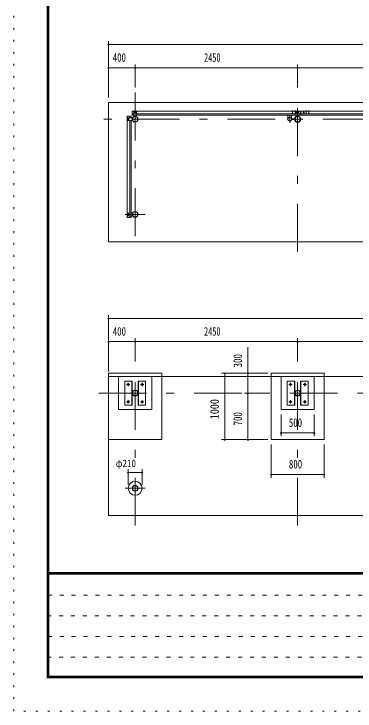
# Model space of a CAD drawing. Units: millimetres, scale not verified. Extents: x -27014 to 27021, y -10500 to 10500.
# Drawn here: x -2679 to 2465, y -10500 to 0 of the extents above; entities that cross this region are included whole.
import ezdxf
from ezdxf.enums import TextEntityAlignment as Align

# ---------------------------------------------------------------- set-up
doc = ezdxf.new("R2010")
doc.units = ezdxf.units.MM
doc.header["$LTSCALE"] = 60
for name, pattern in [('USER1', [3, 1, -2]), ('USER3', [24, 12, -5, 2, -5]), ('USER4', [3, 0.5, -2.5])]:
    doc.linetypes.add(name, pattern=pattern)
for name, color, linetype, lineweight in [('0-2_1-05BOLD', 7, 'Continuous', 18), ('0-3_1-25CENTER', 3, 'USER3', 18), ('0-5_1-55DIM', 3, 'Continuous', 18), ('0-C_F-F1PAPER', 5, 'Continuous', 18), ('0-D_F-E_J_ADD', 5, 'USER4', 18)]:
    doc.layers.add(name, color=color, linetype=linetype, lineweight=lineweight)
doc.styles.add('ＭＳ ゴシック', font='')
doc.styles.get('ＭＳ ゴシック').set_extended_font_data('MS Gothic')

msp = doc.modelspace()

# ---------------------------------------------------------------- linework, layer by layer
at = {"layer": '0-2_1-05BOLD'}
for p, q in [((1516.49, -1464.18), (1516.49, -1460.68)), ((1522.27, -1460.68), (1522.27, -1464.18)), ((1553.13, -1464.18), (1553.13, -1465.78)), ((1556.49, -1464.18), (1556.49, -1460.68)), ((1562.27, -1460.68), (1562.27, -1464.18)), ((1643.88, -1467.38), (1644.88, -1467.38)), ((1726.49, -1464.18), (1726.49, -1460.68)), ((1732.27, -1460.68), (1732.27, -1464.18)), ((1763.13, -1464.18), (1763.13, -1465.78)), ((1766.49, -1464.18), (1766.49, -1460.68)), ((1772.27, -1460.68), (1772.27, -1464.18)), ((-961.17, -1600.33), (-961.17, -1570.33)), ((-956.17, -1565.33), (-895.67, -1565.33)), ((-930.67, -1565.33), (-930.67, -1540.33)), ((-871.12, -1505.78), (-896.12, -1505.78)), ((-896.12, -1523.38), (-871.12, -1523.38)), ((-836.12, -1475.28), (-866.12, -1475.28)), ((-859.62, -1481.78), (-855.92, -1481.78)), ((-855.92, -1489.78), (-859.62, -1489.78)), ((-842.62, -1481.78), (-846.32, -1481.78)), ((-846.32, -1489.78), (-842.62, -1489.78)), ((1578.88, -1505.78), (-831.12, -1505.78)), ((-831.12, -1523.38), (1578.88, -1523.38)), ((1453.39, -1575.81), (1453.39, -1523.38)), ((1508.38, -1523.38), (1508.38, -1575.81)), ((1583.88, -1475.28), (1613.88, -1475.28)), ((1590.38, -1481.78), (1594.08, -1481.78)), ((1594.08, -1489.78), (1590.38, -1489.78)), ((1607.38, -1481.78), (1603.68, -1481.78)), ((1603.68, -1489.78), (1607.38, -1489.78)), ((1618.88, -1480.28), (1618.88, -1540.78)), ((1618.88, -1505.78), (1643.88, -1505.78)), ((1644.88, -1502.38), (1643.88, -1502.38)), ((1644.88, -1505.78), (4378.88, -1505.78)), ((-954.67, -1580.53), (-954.67, -1576.83)), ((-954.67, -1590.13), (-954.67, -1593.83)), ((-946.67, -1576.83), (-946.67, -1580.53)), ((-946.67, -1593.83), (-946.67, -1590.13)), ((-930.67, -2999.33), (-930.67, -1605.33)), ((-913.07, -1605.33), (-913.07, -2999.33)), ((1554.43, -1582.33), (1508.22, -1582.33)), ((1508.22, -1588.32), (1554.43, -1588.32)), ((1509.62, -1580.72), (1552.96, -1580.72)), ((1552.96, -1589.93), (1509.62, -1589.93)), ((-961.17, -3034.33), (-961.17, -3004.33)), ((-895.67, -3039.33), (-956.17, -3039.33)), ((-954.67, -3014.53), (-954.67, -3010.83)), ((-954.67, -3024.13), (-954.67, -3027.83)), ((-946.67, -3010.83), (-946.67, -3014.53)), ((-946.67, -3027.83), (-946.67, -3024.13)), ((-930.67, -3039.33), (-930.67, -3064.33)), ((-913.07, -3064.33), (-913.07, -3039.33)), ((9748.88, -5460.33), (-1251.11, -5460.33)), ((-900.17, -5890.33), (-900.17, -5530.32)), ((-802.07, -5530.32), (-802.07, -5890.33)), ((1549.83, -5890.33), (1549.83, -5530.32)), ((1647.93, -5530.32), (1647.93, -5890.33)), ((1848.88, -5960.33), (1848.88, -5460.33)), ((-1251.11, -6410.33), (-451.11, -6410.33))]:
    msp.add_line(p, q, dxfattribs=at)
for points in [[(9748.88, -3430.33), (-1251.12, -3430.33), (-1251.12, -1335.33), (9748.88, -1335.33)], [(-846.12, -1482.89), (-846.12, -1488.67), (-851.12, -1491.55), (-856.12, -1488.67), (-856.12, -1482.89), (-851.12, -1480)], [(1593.88, -1482.89), (1593.88, -1488.67), (1598.88, -1491.55), (1603.88, -1488.67), (1603.88, -1482.89), (1598.88, -1480)], [(1684.88, -1488.67), (1689.88, -1491.55), (1694.88, -1488.67), (1694.88, -1482.89), (1689.88, -1480), (1684.88, -1482.89)], [(-947.79, -1590.33), (-944.9, -1585.33), (-947.79, -1580.33), (-953.56, -1580.33), (-956.45, -1585.33), (-953.56, -1590.33)], [(-947.79, -3014.33), (-953.56, -3014.33), (-956.45, -3019.33), (-953.56, -3024.33), (-947.79, -3024.33), (-944.9, -3019.33)], [(1998.89, -6410.33), (1998.89, -5410.33), (1198.89, -5410.33), (1198.89, -6410.33)], [(-895.67, -5890.33), (-895.67, -5530.32), (-1007.66, -5530.32), (-1007.66, -5890.33)], [(-694.56, -5530.32), (-806.56, -5530.32), (-806.56, -5890.33), (-694.56, -5890.33)], [(1554.33, -5890.33), (1554.33, -5530.32), (1442.33, -5530.32), (1442.33, -5890.33)], [(1755.43, -5530.32), (1755.43, -5890.33), (1643.43, -5890.33), (1643.43, -5530.32)]]:
    msp.add_lwpolyline(points, close=True, dxfattribs=at)
for points in [[(-896.12, -1523.38), (-896.12, -1465.78), (1643.88, -1465.78), (1643.88, -1523.38), (1618.88, -1523.38)], [(1513.13, -1465.78), (1513.13, -1464.18), (1525.63, -1464.18), (1525.63, -1465.78)], [(1525.15, -1464.18), (1525.15, -1460.68), (1524.28, -1460.18), (1514.48, -1460.18), (1513.61, -1460.68), (1513.61, -1464.18)], [(1553.13, -1464.18), (1565.63, -1464.18), (1565.63, -1465.78)], [(1565.15, -1464.18), (1565.15, -1460.68), (1564.28, -1460.18), (1554.48, -1460.18), (1553.61, -1460.68), (1553.61, -1464.18)], [(4378.88, -1523.38), (1644.88, -1523.38), (1644.88, -1465.78), (9393.88, -1465.78), (9393.88, -1523.38), (9368.88, -1523.38)], [(1723.13, -1465.78), (1723.13, -1464.18), (1735.63, -1464.18), (1735.63, -1465.78)], [(1735.15, -1464.18), (1735.15, -1460.68), (1734.28, -1460.18), (1724.48, -1460.18), (1723.61, -1460.68), (1723.61, -1464.18)], [(1763.13, -1464.18), (1775.63, -1464.18), (1775.63, -1465.78)], [(1775.15, -1464.18), (1775.15, -1460.68), (1774.28, -1460.18), (1764.48, -1460.18), (1763.61, -1460.68), (1763.61, -1464.18)], [(-913.07, -3064.33), (-970.67, -3064.33), (-970.67, -1540.33), (-913.07, -1540.33), (-913.07, -1565.33)], [(-895.67, -1565.33), (-895.67, -1605.33), (-956.17, -1605.33)], [(-871.12, -1480.28), (-871.12, -1540.78), (-831.12, -1540.78), (-831.12, -1480.28)], [(1618.88, -1540.78), (1578.88, -1540.78), (1578.88, -1480.28)], [(-956.17, -2999.33), (-895.67, -2999.33), (-895.67, -3039.33)], [(-1251.11, -5410.33), (-1251.11, -7555.33), (9748.88, -7555.33), (9748.88, -5410.33)], [(-451.11, -6410.33), (-451.11, -5410.33), (-1251.11, -5410.33)], [(-1101.11, -5460.33), (-1101.11, -5960.33), (-601.11, -5960.33), (-601.11, -5460.33)], [(1348.88, -5460.33), (1348.88, -5960.33), (1848.88, -5960.33)]]:
    msp.add_lwpolyline(points, dxfattribs=at)
for centre, radius in [((-851.12, -1585.33), 44.55), ((-851.12, -1585.33), 40.35), ((-851.12, -1485.78), 6.25), ((-851.12, -1485.78), 4.9), ((1480.88, -1585.33), 27.5), ((1598.88, -1585.33), 44.55), ((1598.88, -1585.33), 40.35), ((1598.88, -1485.78), 6.25), ((1598.88, -1485.78), 4.9), ((1689.88, -1485.78), 6.25), ((1689.88, -1485.78), 4.9), ((-950.67, -1585.33), 6.25), ((-950.67, -1585.33), 4.9), ((1449.53, -1585.33), 2.25), ((1647.28, -1585.33), 2.25), ((-950.67, -3019.33), 6.25), ((-950.67, -3019.33), 4.9), ((-851.12, -3019.33), 44.55), ((-851.12, -3019.33), 40.35), ((-957.61, -5580.33), 14.5), ((-851.11, -5710.33), 44.55), ((-851.11, -5710.33), 40.35), ((-744.61, -5580.33), 14.5), ((1492.39, -5580.33), 14.5), ((1598.89, -5710.33), 44.55), ((1598.89, -5710.33), 40.35), ((1705.39, -5580.33), 14.5), ((-957.61, -5840.32), 14.5), ((-744.61, -5840.32), 14.5), ((1492.39, -5840.32), 14.5), ((1705.39, -5840.32), 14.5), ((-851.11, -7144.33), 105), ((-851.11, -7144.33), 44.55), ((-851.11, -7144.33), 40.35)]:
    msp.add_circle(centre, radius, dxfattribs=at)
for centre, radius, start, end in [((1515.05, -1462.49), 2.32, 51.45377, 90), ((1519.38, -1468.69), 8.51, 70.16867, 109.82912), ((1523.71, -1462.5), 2.32, 90, 128.53143), ((1555.05, -1462.49), 2.32, 51.45377, 90), ((1559.38, -1468.69), 8.51, 70.16867, 109.82912), ((1563.71, -1462.5), 2.32, 90, 128.53143), ((1725.05, -1462.49), 2.32, 51.45377, 90), ((1729.38, -1468.69), 8.51, 70.16867, 109.82912), ((1733.71, -1462.5), 2.32, 90, 128.53143), ((1765.05, -1462.49), 2.32, 51.45377, 90), ((1769.38, -1468.69), 8.51, 70.16867, 109.82912), ((1773.71, -1462.5), 2.32, 90, 128.53143), ((-956.17, -1570.33), 5, 90, 180), ((-950.67, -1576.83), 4, 0, 180), ((-866.12, -1480.28), 5, 90, 180), ((-859.62, -1485.78), 4, 90, 270), ((-842.62, -1485.78), 4, 270, 90), ((-836.12, -1480.28), 5, 0, 90), ((1480.88, -1585.33), 29.1, 9.09488, 180), ((1480.88, -1602.73), 44.9, 109.58864, 127.76454), ((1480.88, -1602.73), 44.9, 52.23546, 70.41136), ((1598.88, -1585.33), 46.15, 0, 174.27287), ((1583.88, -1480.28), 5, 90, 180), ((1590.38, -1485.78), 4, 90, 270), ((1607.38, -1485.78), 4, 270, 90), ((1613.88, -1480.28), 5, 0, 90), ((-956.17, -1600.33), 5, 180, 270), ((-950.67, -1593.83), 4, 180, 0), ((1449.53, -1585.33), 3.85, 51.34222, 0), ((1480.88, -1585.33), 29.1, 185.93016, 350.90979), ((1598.88, -1585.33), 46.15, 185.71837, 356.21085), ((1647.28, -1585.33), 3.85, 180, 127.90752), ((-956.17, -3004.33), 5, 90, 180), ((-956.17, -3034.33), 5, 180, 270), ((-950.67, -3010.83), 4, 0, 180), ((-950.67, -3027.83), 4, 180, 0)]:
    msp.add_arc(centre, radius, start, end, dxfattribs=at)
at = {"layer": '0-3_1-25CENTER'}
for p, q in [((-851.12, -1185.33), (-851.12, -3580.33)), ((1598.88, -3580.33), (1598.88, -1185.33)), ((1519.38, -1457.76), (1519.38, -1492.64)), ((1559.38, -1457.76), (1559.38, -1492.64)), ((1689.88, -1505.78), (1689.88, -1465.78)), ((1729.38, -1457.76), (1729.38, -1492.64)), ((1769.38, -1492.64), (1769.38, -1457.76)), ((-950.67, -1567.83), (-950.67, -1602.83)), ((-868.62, -1485.78), (-833.62, -1485.78)), ((1480.88, -1530.33), (1480.88, -1640.33)), ((1531.36, -1596.09), (1531.36, -1574.56)), ((1581.38, -1485.78), (1616.38, -1485.78)), ((1677.38, -1485.78), (1702.38, -1485.78)), ((9898.88, -1585.33), (-1401.12, -1585.33)), ((-1001.12, -3019.33), (-701.12, -3019.33)), ((-950.67, -3036.83), (-950.67, -3001.83)), ((-851.11, -7705.33), (-851.11, -5310.33)), ((1598.89, -7705.33), (1598.89, -5310.33)), ((-957.61, -5555.33), (-957.61, -5605.33)), ((-744.61, -5605.33), (-744.61, -5555.33)), ((1492.39, -5605.33), (1492.39, -5555.33)), ((1705.39, -5605.33), (1705.39, -5555.33)), ((-982.61, -5580.33), (-932.61, -5580.33)), ((-769.61, -5580.33), (-719.61, -5580.33)), ((1517.39, -5580.33), (1467.38, -5580.33)), ((1680.39, -5580.33), (1730.39, -5580.33)), ((-1401.11, -5710.33), (9898.88, -5710.33)), ((-932.61, -5840.32), (-982.61, -5840.32)), ((-957.61, -5815.32), (-957.61, -5865.32)), ((-769.61, -5840.32), (-719.61, -5840.32)), ((-744.61, -5815.32), (-744.61, -5865.32)), ((1467.38, -5840.32), (1517.39, -5840.32)), ((1492.39, -5815.32), (1492.39, -5865.32)), ((1680.39, -5840.32), (1730.39, -5840.32)), ((1705.39, -5815.32), (1705.39, -5865.32)), ((-701.12, -7144.33), (-1001.11, -7144.33))]:
    msp.add_line(p, q, dxfattribs=at)
at = {"layer": '0-5_1-55DIM'}
for p, q in [((-1251.12, -410.33), (-1251.12, -1260.33)), ((-1241.12, -460.33), (-1261.12, -460.33)), ((-1251.12, -460.33), (9748.88, -460.33)), ((-1241.12, -810.33), (-1261.12, -810.33)), ((9748.88, -810.33), (-1251.12, -810.33)), ((-841.12, -810.33), (-861.12, -810.33)), ((-851.12, -1110.33), (-851.12, -760.33)), ((1608.88, -810.33), (1588.88, -810.33)), ((1598.88, -1110.33), (1598.88, -760.33)), ((-1241.11, -4585.33), (-1261.11, -4585.33)), ((-1251.11, -4535.33), (-1251.11, -5385.33)), ((9748.88, -4585.33), (-1251.11, -4585.33)), ((-851.11, -5235.33), (-851.11, -4885.33)), ((1598.89, -5235.33), (1598.89, -4885.33)), ((-1241.11, -4935.33), (-1261.11, -4935.33)), ((-1251.11, -4935.33), (9748.88, -4935.33)), ((-841.11, -4935.33), (-861.11, -4935.33)), ((848.89, -6410.33), (848.89, -5017.83)), ((1608.89, -4935.33), (1588.89, -4935.33)), ((1148.89, -5410.33), (448.89, -5410.33)), ((508.89, -5410.33), (488.89, -5410.33)), ((498.89, -6410.33), (498.89, -5410.33)), ((498.89, -5410.33), (498.89, -6410.33)), ((858.89, -5410.33), (838.89, -5410.33)), ((848.89, -5710.33), (848.89, -5410.33)), ((1123.89, -5710.33), (798.88, -5710.33)), ((858.89, -5710.33), (838.89, -5710.33)), ((848.89, -6410.33), (848.89, -5710.33)), ((1348.88, -6360.33), (1348.88, -6035.33)), ((1848.88, -6035.33), (1848.88, -6360.33)), ((1358.89, -6310.33), (1338.89, -6310.33)), ((1348.88, -6310.33), (1848.88, -6310.33)), ((1848.88, -6310.33), (1348.88, -6310.33)), ((1858.88, -6310.33), (1838.88, -6310.33)), ((448.89, -6410.33), (1148.89, -6410.33)), ((508.89, -6410.33), (488.89, -6410.33)), ((858.89, -6410.33), (838.89, -6410.33)), ((1198.89, -6485.33), (1198.89, -6985.33)), ((1998.89, -6985.33), (1998.89, -6485.33)), ((-946.11, -6907.33), (-966.11, -6907.33)), ((-956.11, -7086.91), (-956.11, -6857.33)), ((-956.11, -6907.33), (-746.11, -6907.33)), ((-736.11, -6907.33), (-756.11, -6907.33)), ((-746.11, -6857.33), (-746.11, -7086.91)), ((1208.89, -6935.33), (1188.89, -6935.33)), ((1198.89, -6935.33), (1998.89, -6935.33)), ((1198.89, -6935.33), (1998.89, -6935.33)), ((2008.89, -6935.33), (1988.89, -6935.33))]:
    msp.add_line(p, q, dxfattribs=at)
for centre in [(-1251.12, -460.33), (-1251.12, -810.33), (-851.12, -810.33), (1598.88, -810.33), (-1251.11, -4585.33), (-1251.11, -4935.33), (-851.11, -4935.33), (1598.89, -4935.33), (498.89, -5410.33), (848.89, -5410.33), (848.89, -5710.33), (1348.89, -6310.33), (1848.88, -6310.33), (498.89, -6410.33), (848.89, -6410.33), (-956.11, -6907.33), (-746.11, -6907.33), (1198.89, -6935.33), (1998.89, -6935.33)]:
    msp.add_arc(centre, 10, 180, 0, dxfattribs=at)
at = {"layer": '0-C_F-F1PAPER'}
for p, q in [((26496.22, -8415), (-2153.78, -8415)), ((-2153.78, -8417.5), (26496.22, -8417.5)), ((26496.22, -8420), (-2153.78, -8420)), ((-2153.78, -8422.5), (26496.22, -8422.5)), ((26496.22, -8425), (-2153.78, -8425)), ((-2153.78, -8427.5), (26496.22, -8427.5)), ((26496.22, -8430), (-2153.78, -8430)), ((-2153.78, -8432.5), (26496.22, -8432.5)), ((26496.22, -8435), (-2153.78, -8435)), ((-2153.78, -8437.5), (26496.22, -8437.5)), ((26496.22, -8440), (-2153.78, -8440))]:
    msp.add_line(p, q, dxfattribs=at)
at = {"layer": '0-C_F-F1PAPER', "color": 6, "linetype": 'USER1'}
for p, q in [((16071.22, -8752), (-2178.78, -8752)), ((-2178.78, -9064), (16071.22, -9064)), ((16071.22, -9376), (-2178.78, -9376)), ((-2178.78, -9688), (13563.22, -9688))]:
    msp.add_line(p, q, dxfattribs=at)
at = {"layer": '0-C_F-F1PAPER'}
for points in [[(26521.22, -10000), (-2178.78, -10000), (-2178.78, 10100), (26521.22, 10100)], [(26518.72, -9997.5), (26518.72, 10097.5), (-2176.28, 10097.5), (-2176.28, -9997.5)], [(26516.22, -9995), (26516.22, 10095), (-2173.78, 10095), (-2173.78, -9995)], [(26513.72, -9992.5), (-2171.28, -9992.5), (-2171.28, 10092.5), (26513.72, 10092.5)], [(26511.22, -9990), (26511.22, 10090), (-2168.78, 10090), (-2168.78, -9990)], [(26508.72, -9987.5), (-2166.28, -9987.5), (-2166.28, 10087.5), (26508.72, 10087.5)], [(26506.22, -9985), (26506.22, 10085), (-2163.78, 10085), (-2163.78, -9985)], [(26503.72, -9982.5), (-2161.28, -9982.5), (-2161.28, 10082.5), (26503.72, 10082.5)], [(26501.22, -9980), (-2158.78, -9980), (-2158.78, 10080), (26501.22, 10080)], [(26498.72, -9977.5), (-2156.28, -9977.5), (-2156.28, 10077.5), (26498.72, 10077.5)], [(26496.22, -9975), (26496.22, 10075), (-2153.78, 10075), (-2153.78, -9975)]]:
    msp.add_lwpolyline(points, close=True, dxfattribs=at)
at = {"layer": '0-D_F-E_J_ADD'}
msp.add_lwpolyline([(27021.22, -10500), (-2678.78, -10500), (-2678.78, 10500), (27021.22, 10500)], close=True, dxfattribs=at)

# ---------------------------------------------------------------- texts
at = {"layer": '0-5_1-55DIM', "color": 7, "style": 'ＭＳ ゴシック'}
for s, height, width, p in [('400', 130.2, 0.75, (-1188.74, -760.33)), ('2450', 130.2, 0.7, (187.87, -760.33)), ('400', 130.2, 0.75, (-1188.74, -4885.33)), ('2450', 130.2, 0.7, (187.88, -4885.33)), ('500', 130.2, 0.75, (1466.44, -6260.33)), ('φ210', 110.7, 0.9, (-1144.86, -6857.33)), ('800', 130.2, 0.75, (1467.48, -6885.33))]:
    msp.add_text(s, height=height, dxfattribs=dict(at, width=width)).set_placement(p, align=Align.BOTTOM_LEFT)
for s, width, p in [('300', 0.75, (798.89, -5323.18)), ('1000', 0.85, (448.89, -6103.13)), ('700', 0.75, (798.89, -6197.33))]:
    msp.add_text(s, height=130.2, rotation=90, dxfattribs=dict(at, width=width)).set_placement(p, align=Align.BOTTOM_LEFT)

doc.saveas('drawing.dxf')
